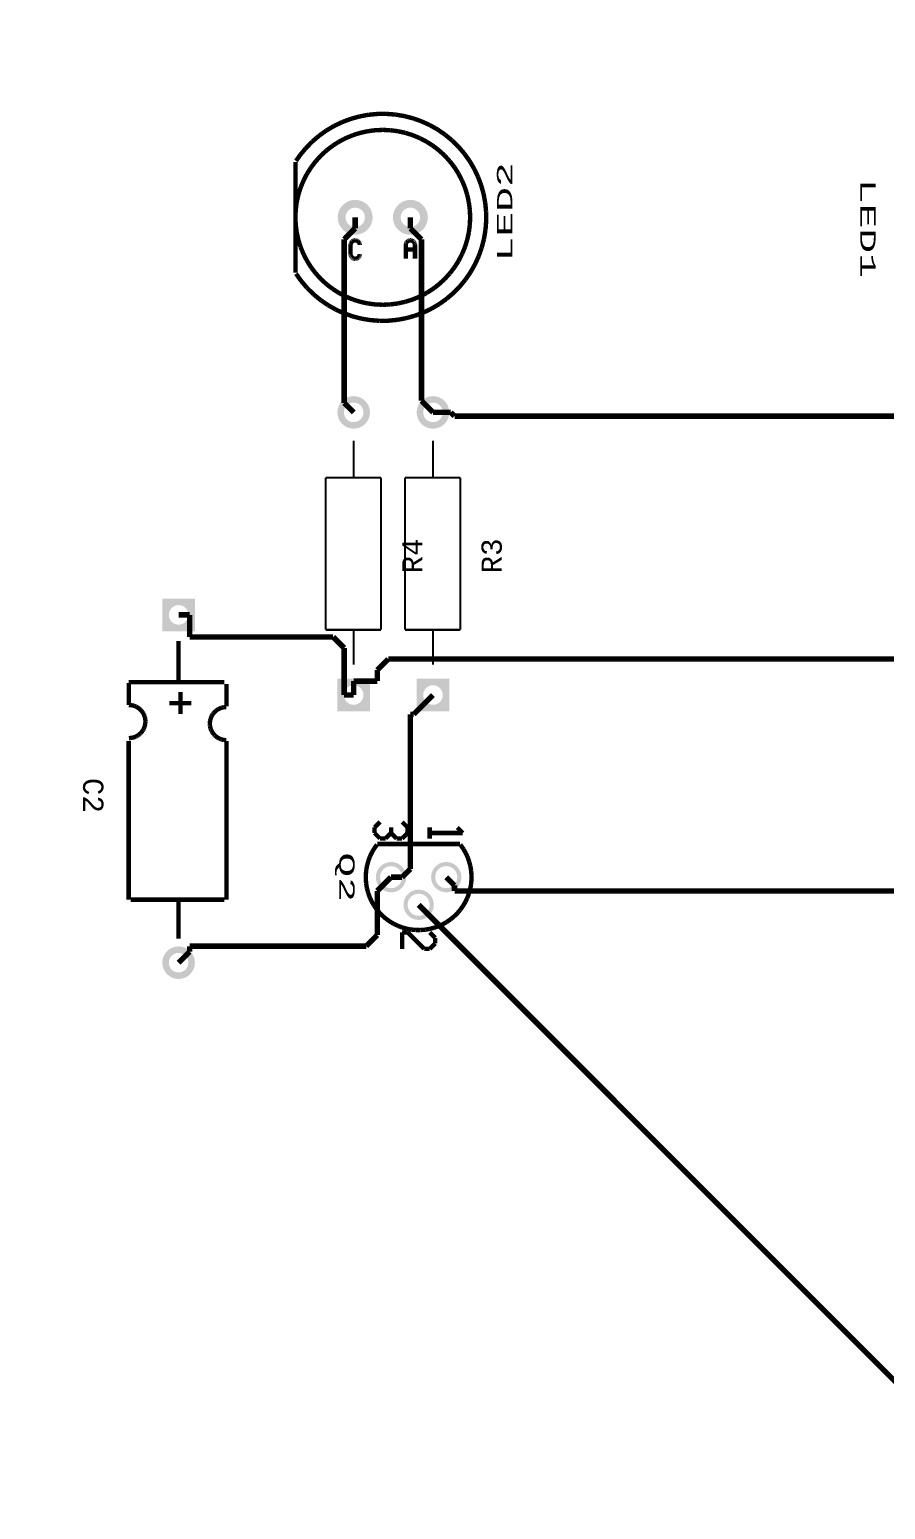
# Model space of a CAD drawing. Extents: x -10 to 3580, y 1260 to 3940.
# Drawn here: x -10 to 1541, y 1260 to 3940 of the extents above; entities that cross this region are included whole.
import ezdxf
from ezdxf.enums import TextEntityAlignment as Align

# ---------------------------------------------------------------- set-up
doc = ezdxf.new("R2010")
doc.units = 0
for name, color, linetype in [('BOARD_OUTLINE', 2, 'CONTINUOUS'), ('COPPER_BOTTOM', 1, 'CONTINUOUS'), ('COPPER_TOP', 3, 'CONTINUOUS'), ('SILKSCREEN_TOP', 4, 'CONTINUOUS')]:
    doc.layers.add(name, color=color, linetype=linetype)
doc.styles.add('MONOTxtStyle', font='monotxt')

msp = doc.modelspace()

# ---------------------------------------------------------------- hatches: boundary and pattern name
at = {"layer": 'COPPER_BOTTOM'}
h = msp.add_hatch(color=256, dxfattribs=at)
edge = h.paths.add_edge_path()
edge.add_arc((580, 3600), 31.67, 0, 360)
edge = h.paths.add_edge_path()
edge.add_arc((580, 3600), 17.5, 0, 360)
h = msp.add_hatch(color=256, dxfattribs=at)
edge = h.paths.add_edge_path()
edge.add_arc((680, 3600), 31.67, 0, 360)
edge = h.paths.add_edge_path()
edge.add_arc((680, 3600), 17.5, 0, 360)
h = msp.add_hatch(color=256, dxfattribs=at)
edge = h.paths.add_edge_path()
edge.add_arc((577.268307, 3246.716535), 29.527559, 0, 360)
edge = h.paths.add_edge_path()
edge.add_arc((577.268307, 3246.716535), 17.716535, 0, 360)
h = msp.add_hatch(color=256, dxfattribs=at)
edge = h.paths.add_edge_path()
edge.add_arc((720.969055, 3246.716535), 29.527559, 0, 360)
edge = h.paths.add_edge_path()
edge.add_arc((720.969055, 3246.716535), 17.716535, 0, 360)
h = msp.add_hatch(color=256, dxfattribs=at)
edge = h.paths.add_edge_path()
edge.add_arc((260, 2880), 29.527559, 0, 360)
edge = h.paths.add_edge_path()
edge.add_arc((260, 2880), 17.716535, 0, 360)
h = msp.add_hatch(color=256, dxfattribs=at)
edge = h.paths.add_edge_path()
edge.add_arc((577.268307, 2734.905512), 29.527559, 0, 360)
edge = h.paths.add_edge_path()
edge.add_arc((577.268307, 2734.905512), 17.716535, 0, 360)
h = msp.add_hatch(color=256, dxfattribs=at)
edge = h.paths.add_edge_path()
edge.add_arc((720.969055, 2734.905512), 29.527559, 0, 360)
edge = h.paths.add_edge_path()
edge.add_arc((720.969055, 2734.905512), 17.716535, 0, 360)
h = msp.add_hatch(color=256, dxfattribs=at)
edge = h.paths.add_edge_path()
edge.add_arc((645, 2405), 27.5, 0, 360)
edge = h.paths.add_edge_path()
edge.add_arc((645, 2405), 20, 0, 360)
h = msp.add_hatch(color=256, dxfattribs=at)
edge = h.paths.add_edge_path()
edge.add_arc((745, 2405), 27.5, 0, 360)
edge = h.paths.add_edge_path()
edge.add_arc((745, 2405), 20, 0, 360)
h = msp.add_hatch(color=256, dxfattribs=at)
edge = h.paths.add_edge_path()
edge.add_arc((695, 2355), 27.5, 0, 360)
edge = h.paths.add_edge_path()
edge.add_arc((695, 2355), 20, 0, 360)
h = msp.add_hatch(color=256, dxfattribs=at)
edge = h.paths.add_edge_path()
edge.add_arc((260, 2250.07874), 29.527559, 0, 360)
edge = h.paths.add_edge_path()
edge.add_arc((260, 2250.07874), 17.716535, 0, 360)
at = {"layer": 'COPPER_TOP'}
h = msp.add_hatch(color=256, dxfattribs=at)
edge = h.paths.add_edge_path()
edge.add_arc((580, 3600), 31.67, 0, 360)
edge = h.paths.add_edge_path()
edge.add_arc((580, 3600), 17.5, 0, 360)
h = msp.add_hatch(color=256, dxfattribs=at)
edge = h.paths.add_edge_path()
edge.add_arc((680, 3600), 31.67, 0, 360)
edge = h.paths.add_edge_path()
edge.add_arc((680, 3600), 17.5, 0, 360)
h = msp.add_hatch(color=256, dxfattribs=at)
edge = h.paths.add_edge_path()
edge.add_arc((577.268307, 3246.716535), 29.527559, 0, 360)
edge = h.paths.add_edge_path()
edge.add_arc((577.268307, 3246.716535), 17.716535, 0, 360)
h = msp.add_hatch(color=256, dxfattribs=at)
edge = h.paths.add_edge_path()
edge.add_arc((720.969055, 3246.716535), 29.527559, 0, 360)
edge = h.paths.add_edge_path()
edge.add_arc((720.969055, 3246.716535), 17.716535, 0, 360)
h = msp.add_hatch(color=256, dxfattribs=at)
h.paths.add_polyline_path([(230.472441, 2909.527559), (289.527559, 2909.527559), (289.527559, 2850.472441), (230.472441, 2850.472441)])
edge = h.paths.add_edge_path()
edge.add_arc((260, 2880), 17.716535, 0, 360)
h = msp.add_hatch(color=256, dxfattribs=at)
h.paths.add_polyline_path([(606.795866, 2705.377953), (547.740748, 2705.377953), (547.740748, 2764.433071), (606.795866, 2764.433071)])
edge = h.paths.add_edge_path()
edge.add_arc((577.268307, 2734.905512), 17.716535, 0, 360)
h = msp.add_hatch(color=256, dxfattribs=at)
h.paths.add_polyline_path([(750.496614, 2705.377953), (691.441496, 2705.377953), (691.441496, 2764.433071), (750.496614, 2764.433071)])
edge = h.paths.add_edge_path()
edge.add_arc((720.969055, 2734.905512), 17.716535, 0, 360)
h = msp.add_hatch(color=256, dxfattribs=at)
edge = h.paths.add_edge_path()
edge.add_arc((645, 2405), 27.5, 0, 360)
edge = h.paths.add_edge_path()
edge.add_arc((645, 2405), 20, 0, 360)
h = msp.add_hatch(color=256, dxfattribs=at)
edge = h.paths.add_edge_path()
edge.add_arc((745, 2405), 27.5, 0, 360)
edge = h.paths.add_edge_path()
edge.add_arc((745, 2405), 20, 0, 360)
h = msp.add_hatch(color=256, dxfattribs=at)
edge = h.paths.add_edge_path()
edge.add_arc((695, 2355), 27.5, 0, 360)
edge = h.paths.add_edge_path()
edge.add_arc((695, 2355), 20, 0, 360)
h = msp.add_hatch(color=256, dxfattribs=at)
edge = h.paths.add_edge_path()
edge.add_arc((260, 2250.07874), 29.527559, 0, 360)
edge = h.paths.add_edge_path()
edge.add_arc((260, 2250.07874), 17.716535, 0, 360)

# ---------------------------------------------------------------- linework, layer by layer
at = {"layer": 'BOARD_OUTLINE', "color": 2, "const_width": 0.000039}
for points in [[(3580.012323, 3940), (-10.039528, 3940)], [(-10.039528, 3940), (-10.039528, 1259.98122)], [(-10.039528, 1259.98122), (3580.012323, 1259.98122)]]:
    msp.add_lwpolyline(points, dxfattribs=at)
at = {"layer": 'COPPER_BOTTOM', "color": 1, "const_width": 10}
for points in [[(580, 3600), (580, 3580)], [(680, 3580), (680, 3600)], [(580, 3580), (560, 3560)], [(560, 3560), (560, 3263.984843)], [(700, 3560), (680, 3580)], [(700, 3267.685591), (700, 3560)], [(720.969055, 3246.716535), (700, 3267.685591)], [(560, 3263.984843), (577.268307, 3246.716535)], [(753.283465, 3246.716535), (720.969055, 3246.716535)], [(760, 3240), (753.283465, 3246.716535)], [(1620, 3240), (760, 3240)], [(280, 2880), (260, 2880)], [(280, 2840), (280, 2880)], [(540, 2840), (280, 2840)], [(560, 2820), (540, 2840)], [(560, 2734.905512), (560, 2820)], [(640, 2800), (620, 2780)], [(1580, 2800), (640, 2800)], [(620, 2760), (577.268307, 2760)], [(577.268307, 2760), (577.268307, 2734.905512)], [(620, 2780), (620, 2760)], [(577.268307, 2734.905512), (560, 2734.905512)], [(720.969055, 2734.905512), (686.063543, 2700)], [(686.063543, 2700), (680, 2700)], [(680, 2700), (680, 2420)], [(680, 2420), (665, 2405)], [(645, 2405), (620, 2380)], [(665, 2405), (645, 2405)], [(760, 2390), (745, 2405)], [(760, 2380), (760, 2390)], [(620, 2380), (620, 2300)], [(695, 2355), (1650, 1400)], [(1680, 2380), (760, 2380)], [(620, 2300), (600, 2280)], [(280, 2280), (280, 2270.07874)], [(280, 2280), (600, 2280)], [(280, 2270.07874), (260, 2250.07874)]]:
    msp.add_lwpolyline(points, dxfattribs=at)
at = {"layer": 'SILKSCREEN_TOP', "color": 4}
for points, const_width in [([(572.059291, 3778.323031), (556.737913, 3772.594606)], 8), ([(587.821654, 3782.694331), (572.059291, 3778.323031)], 8), ([(603.905039, 3785.675197), (587.821654, 3782.694331)], 8), ([(620.187008, 3787.242992), (603.905039, 3785.675197)], 8), ([(636.543622, 3787.385709), (620.187008, 3787.242992)], 8), ([(652.850472, 3786.102362), (636.543622, 3787.385709)], 8), ([(668.983425, 3783.402598), (652.850472, 3786.102362)], 8), ([(684.819646, 3779.307087), (668.983425, 3783.402598)], 8), ([(700.238701, 3773.846929), (684.819646, 3779.307087)], 8), ([(527.880197, 3757.250669), (514.563465, 3747.751969)], 8), ([(541.974094, 3765.552638), (527.880197, 3757.250669)], 8), ([(556.737913, 3772.594606), (541.974094, 3765.552638)], 8), ([(575.846811, 3748.784606), (563.085433, 3743.498701)], 8), ([(589.020315, 3752.938228), (575.846811, 3748.784606)], 8), ([(602.505709, 3755.927835), (589.020315, 3752.938228)], 8), ([(616.200315, 3757.730787), (602.505709, 3755.927835)], 8), ([(630, 3758.333307), (616.200315, 3757.730787)], 8), ([(643.799646, 3757.730787), (630, 3758.333307)], 8), ([(657.494252, 3755.927835), (643.799646, 3757.730787)], 8), ([(670.979646, 3752.938228), (657.494252, 3755.927835)], 8), ([(684.15315, 3748.784606), (670.979646, 3752.938228)], 8), ([(696.914528, 3743.498701), (684.15315, 3748.784606)], 8), ([(715.123189, 3767.063661), (700.238701, 3773.846929)], 8), ([(729.359803, 3759.008976), (715.123189, 3767.063661)], 8), ([(742.840276, 3749.744094), (729.359803, 3759.008976)], 8), ([(755.461929, 3739.339606), (742.840276, 3749.744094)], 8), ([(490.660354, 3725.461929), (480.255866, 3712.840276)], 8), ([(502.125315, 3737.12878), (490.660354, 3725.461929)], 8), ([(514.563465, 3747.751969), (502.125315, 3737.12878)], 8), ([(528.225276, 3721.290315), (518.041417, 3711.958543)], 8), ([(539.18374, 3729.699016), (528.225276, 3721.290315)], 8), ([(550.833346, 3737.12063), (539.18374, 3729.699016)], 8), ([(563.085433, 3743.498701), (550.833346, 3737.12063)], 8), ([(709.166654, 3737.12063), (696.914528, 3743.498701)], 8), ([(720.81622, 3729.699016), (709.166654, 3737.12063)], 8), ([(731.774685, 3721.290315), (720.81622, 3729.699016)], 8), ([(741.958543, 3711.958543), (731.774685, 3721.290315)], 8), ([(767.12878, 3727.874646), (755.461929, 3739.339606)], 8), ([(777.751969, 3715.436496), (767.12878, 3727.874646)], 8), ([(471.666614, 3700), (471.666614, 3500)], 8), ([(480.255866, 3712.840276), (472.749291, 3702.119764)], 8), ([(508.709646, 3701.774685), (500.300945, 3690.81622)], 8), ([(518.041417, 3711.958543), (508.709646, 3701.774685)], 8), ([(751.290315, 3701.774685), (741.958543, 3711.958543)], 8), ([(759.699016, 3690.81622), (751.290315, 3701.774685)], 8), ([(787.250669, 3702.119764), (777.751969, 3715.436496)], 8), ([(795.552638, 3688.025866), (787.250669, 3702.119764)], 8), ([(492.879331, 3679.166654), (486.50126, 3666.914528)], 8), ([(500.300945, 3690.81622), (492.879331, 3679.166654)], 8), ([(767.12063, 3679.166654), (759.699016, 3690.81622)], 8), ([(773.498701, 3666.914528), (767.12063, 3679.166654)], 8), ([(802.594606, 3673.262047), (795.552638, 3688.025866)], 8), ([(808.323031, 3657.940669), (802.594606, 3673.262047)], 8), ([(477.061732, 3640.979646), (474.072126, 3627.494252)], 8), ([(481.215354, 3654.15315), (477.061732, 3640.979646)], 8), ([(486.50126, 3666.914528), (481.215354, 3654.15315)], 8), ([(778.784606, 3654.15315), (773.498701, 3666.914528)], 8), ([(782.938228, 3640.979646), (778.784606, 3654.15315)], 8), ([(785.927835, 3627.494252), (782.938228, 3640.979646)], 8), ([(812.694331, 3642.178307), (808.323031, 3657.940669)], 8), ([(815.675197, 3626.094921), (812.694331, 3642.178307)], 8), ([(474.072126, 3627.494252), (472.269173, 3613.799646)], 8), ([(787.730787, 3613.799646), (785.927835, 3627.494252)], 8), ([(817.242992, 3609.812953), (815.675197, 3626.094921)], 8), ([(472.269173, 3613.799646), (471.666693, 3600)], 8), ([(471.666693, 3600), (472.269173, 3586.200315)], 8), ([(788.333307, 3600), (787.730787, 3613.799646)], 8), ([(787.730787, 3586.200315), (788.333307, 3599.999961)], 8), ([(788.333307, 3599.999961), (788.333307, 3600)], 8), ([(816.102362, 3577.149488), (817.385709, 3593.456339)], 8), ([(817.385709, 3593.456339), (817.242992, 3609.812953)], 8), ([(472.269173, 3586.200315), (474.072126, 3572.505709)], 8), ([(474.072126, 3572.505709), (477.061732, 3559.020315)], 8), ([(782.938228, 3559.020315), (785.927835, 3572.505709)], 8), ([(785.927835, 3572.505709), (787.730787, 3586.200315)], 8), ([(809.307087, 3545.180315), (813.402598, 3561.016535)], 8), ([(813.402598, 3561.016535), (816.102362, 3577.149488)], 8), ([(477.061732, 3559.020315), (481.215354, 3545.846811)], 8), ([(481.215354, 3545.846811), (486.50126, 3533.085433)], 8), ([(571.666614, 3533.333346), (571.666614, 3550)], 8), ([(571.698346, 3550.72622), (571.666654, 3550.000039)], 8), ([(571.793228, 3551.447008), (571.698346, 3550.72622)], 8), ([(571.950591, 3552.156772), (571.793228, 3551.447008)], 8), ([(572.169173, 3552.850118), (571.950591, 3552.156772)], 8), ([(572.447402, 3553.521772), (572.169173, 3552.850118)], 8), ([(572.783071, 3554.166614), (572.447402, 3553.521772)], 8), ([(573.173661, 3554.779764), (572.783071, 3554.166614)], 8), ([(573.61626, 3555.356535), (573.173661, 3554.779764)], 8), ([(574.107402, 3555.89252), (573.61626, 3555.356535)], 8), ([(574.643386, 3556.383661), (574.107402, 3555.89252)], 8), ([(575.220118, 3556.82622), (574.643386, 3556.383661)], 8), ([(575.833268, 3557.21685), (575.220118, 3556.82622)], 8), ([(576.47811, 3557.552559), (575.833268, 3557.21685)], 8), ([(577.149764, 3557.830748), (576.47811, 3557.552559)], 8), ([(577.84311, 3558.04937), (577.149764, 3557.830748)], 8), ([(578.552874, 3558.206732), (577.84311, 3558.04937)], 8), ([(579.273661, 3558.301614), (578.552874, 3558.206732)], 8), ([(579.999961, 3558.333307), (579.273661, 3558.301614)], 8), ([(580.72622, 3558.301614), (579.999961, 3558.333307)], 8), ([(581.447008, 3558.206732), (580.72622, 3558.301614)], 8), ([(582.156772, 3558.04937), (581.447008, 3558.206732)], 8), ([(582.850118, 3557.830787), (582.156772, 3558.04937)], 8), ([(583.521772, 3557.552559), (582.850118, 3557.830787)], 8), ([(584.166614, 3557.21689), (583.521772, 3557.552559)], 8), ([(584.779764, 3556.826299), (584.166614, 3557.21689)], 8), ([(585.356535, 3556.383701), (584.779764, 3556.826299)], 8), ([(585.89252, 3555.892559), (585.356535, 3556.383701)], 8), ([(586.383661, 3555.356575), (585.89252, 3555.892559)], 8), ([(586.82622, 3554.779843), (586.383661, 3555.356575)], 8), ([(587.21685, 3554.166693), (586.82622, 3554.779843)], 8), ([(587.552559, 3553.52185), (587.21685, 3554.166693)], 8), ([(587.830748, 3552.850197), (587.552559, 3553.52185)], 8), ([(588.04937, 3552.15685), (587.830748, 3552.850197)], 8), ([(588.206732, 3551.447087), (588.04937, 3552.15685)], 8), ([(588.301614, 3550.726299), (588.206732, 3551.447087)], 8), ([(588.333307, 3550.000039), (588.301614, 3550.726299)], 8), ([(671.666614, 3525), (671.666614, 3550)], 8), ([(671.666614, 3541.666654), (688.333307, 3541.666654)], 8), ([(671.698386, 3550.72622), (671.666693, 3550.000039)], 8), ([(671.793268, 3551.447008), (671.698386, 3550.72622)], 8), ([(671.95063, 3552.156772), (671.793268, 3551.447008)], 8), ([(672.169213, 3552.850118), (671.95063, 3552.156772)], 8), ([(672.447441, 3553.521772), (672.169213, 3552.850118)], 8), ([(672.78311, 3554.166614), (672.447441, 3553.521772)], 8), ([(673.173701, 3554.779724), (672.78311, 3554.166614)], 8), ([(673.61626, 3555.356496), (673.173701, 3554.779724)], 8), ([(674.107402, 3555.89248), (673.61626, 3555.356496)], 8), ([(674.643386, 3556.383622), (674.107402, 3555.89248)], 8), ([(675.220157, 3556.82622), (674.643386, 3556.383622)], 8), ([(675.833307, 3557.216811), (675.220157, 3556.82622)], 8), ([(676.47815, 3557.55252), (675.833307, 3557.216811)], 8), ([(677.149803, 3557.830709), (676.47815, 3557.55252)], 8), ([(677.84311, 3558.049331), (677.149803, 3557.830709)], 8), ([(678.552874, 3558.206693), (677.84311, 3558.049331)], 8), ([(679.273661, 3558.301575), (678.552874, 3558.206693)], 8), ([(679.999961, 3558.333268), (679.273661, 3558.301575)], 8), ([(680.72622, 3558.301575), (679.999961, 3558.333268)], 8), ([(681.447008, 3558.206693), (680.72622, 3558.301575)], 8), ([(682.156772, 3558.049331), (681.447008, 3558.206693)], 8), ([(682.850118, 3557.830748), (682.156772, 3558.049331)], 8), ([(683.521772, 3557.55252), (682.850118, 3557.830748)], 8), ([(684.166614, 3557.21685), (683.521772, 3557.55252)], 8), ([(684.779724, 3556.82626), (684.166614, 3557.21685)], 8), ([(685.356496, 3556.383701), (684.779724, 3556.82626)], 8), ([(685.89248, 3555.892559), (685.356496, 3556.383701)], 8), ([(686.383622, 3555.356575), (685.89248, 3555.892559)], 8), ([(686.82622, 3554.779803), (686.383622, 3555.356575)], 8), ([(687.216811, 3554.166654), (686.82622, 3554.779803)], 8), ([(687.55252, 3553.521811), (687.216811, 3554.166654)], 8), ([(687.830709, 3552.850157), (687.55252, 3553.521811)], 8), ([(688.049331, 3552.15685), (687.830709, 3552.850157)], 8), ([(688.206693, 3551.447087), (688.049331, 3552.15685)], 8), ([(688.301575, 3550.726299), (688.206693, 3551.447087)], 8), ([(688.333268, 3550.000039), (688.301575, 3550.726299)], 8), ([(688.333386, 3525), (688.333307, 3550)], 8), ([(773.498701, 3533.085433), (778.784606, 3545.846811)], 8), ([(778.784606, 3545.846811), (782.938228, 3559.020315)], 8), ([(803.846929, 3529.76126), (809.307087, 3545.180315)], 8), ([(486.50126, 3533.085433), (492.879331, 3520.833346)], 8), ([(492.879331, 3520.833346), (500.300945, 3509.18374)], 8), ([(500.300945, 3509.18374), (508.709646, 3498.225276)], 8), ([(571.666693, 3533.334685), (571.698386, 3532.608386)], 8), ([(571.698386, 3532.608386), (571.793268, 3531.887598)], 8), ([(571.793268, 3531.887598), (571.95063, 3531.177835)], 8), ([(571.95063, 3531.177835), (572.169213, 3530.484488)], 8), ([(572.169213, 3530.484488), (572.447441, 3529.812835)], 8), ([(572.447441, 3529.812835), (572.78311, 3529.167992)], 8), ([(572.78311, 3529.167992), (573.173701, 3528.554882)], 8), ([(573.173701, 3528.554882), (573.61626, 3527.97811)], 8), ([(573.61626, 3527.97811), (574.107402, 3527.442126)], 8), ([(574.107402, 3527.442126), (574.643386, 3526.950984)], 8), ([(574.643386, 3526.950984), (575.220157, 3526.508386)], 8), ([(575.220157, 3526.508386), (575.833307, 3526.117795)], 8), ([(575.833307, 3526.117795), (576.47815, 3525.782087)], 8), ([(576.47815, 3525.782087), (577.149803, 3525.503898)], 8), ([(577.149803, 3525.503898), (577.84311, 3525.285276)], 8), ([(577.84311, 3525.285276), (578.552874, 3525.127913)], 8), ([(578.552874, 3525.127913), (579.273661, 3525.033031)], 8), ([(579.273661, 3525.033031), (579.999961, 3525.001339)], 8), ([(579.999961, 3525.001339), (580.72622, 3525.033031)], 8), ([(580.72622, 3525.033031), (581.447008, 3525.127913)], 8), ([(581.447008, 3525.127913), (582.156772, 3525.285276)], 8), ([(582.156772, 3525.285276), (582.850118, 3525.503858)], 8), ([(582.850118, 3525.503858), (583.521772, 3525.782087)], 8), ([(583.521772, 3525.782087), (584.166614, 3526.117756)], 8), ([(584.166614, 3526.117756), (584.779724, 3526.508346)], 8), ([(584.779724, 3526.508346), (585.356496, 3526.950906)], 8), ([(585.356496, 3526.950906), (585.89248, 3527.442047)], 8), ([(585.89248, 3527.442047), (586.383622, 3527.978031)], 8), ([(586.383622, 3527.978031), (586.82622, 3528.554803)], 8), ([(586.82622, 3528.554803), (587.216811, 3529.167953)], 8), ([(587.216811, 3529.167953), (587.55252, 3529.812795)], 8), ([(587.55252, 3529.812795), (587.830709, 3530.484449)], 8), ([(587.830709, 3530.484449), (588.049331, 3531.177756)], 8), ([(588.049331, 3531.177756), (588.206693, 3531.88752)], 8), ([(588.206693, 3531.88752), (588.301575, 3532.608307)], 8), ([(588.301575, 3532.608307), (588.333268, 3533.334606)], 8), ([(588.333268, 3533.334606), (588.333268, 3533.334646)], 8), ([(751.290315, 3498.225276), (759.699016, 3509.18374)], 8), ([(759.699016, 3509.18374), (767.12063, 3520.833307)], 8), ([(767.12063, 3520.833307), (773.498701, 3533.085433)], 8), ([(789.008976, 3500.640157), (797.063661, 3514.876772)], 8), ([(797.063661, 3514.876772), (803.846929, 3529.76126)], 8), ([(472.749291, 3497.880197), (482.247992, 3484.563465)], 8), ([(482.247992, 3484.563465), (492.871181, 3472.125315)], 8), ([(508.709646, 3498.225276), (518.041417, 3488.041417)], 8), ([(518.041417, 3488.041417), (528.225276, 3478.709646)], 8), ([(731.774685, 3478.709646), (741.958543, 3488.041417)], 8), ([(741.958543, 3488.041417), (751.290315, 3498.225276)], 8), ([(769.339606, 3474.538031), (779.744094, 3487.159685)], 8), ([(779.744094, 3487.159685), (789.008976, 3500.640157)], 8), ([(492.871181, 3472.125315), (504.538031, 3460.660354)], 8), ([(504.538031, 3460.660354), (517.159685, 3450.255866)], 8), ([(528.225276, 3478.709646), (539.18374, 3470.300945)], 8), ([(539.18374, 3470.300945), (550.833307, 3462.879331)], 8), ([(550.833307, 3462.879331), (563.085433, 3456.50126)], 8), ([(563.085433, 3456.50126), (575.846811, 3451.215354)], 8), ([(684.15315, 3451.215354), (696.914528, 3456.50126)], 8), ([(696.914528, 3456.50126), (709.166614, 3462.879331)], 8), ([(709.166614, 3462.879331), (720.81622, 3470.300945)], 8), ([(720.81622, 3470.300945), (731.774685, 3478.709646)], 8), ([(745.436496, 3452.247992), (757.874646, 3462.871181)], 8), ([(757.874646, 3462.871181), (769.339606, 3474.538031)], 8), ([(517.159685, 3450.255866), (530.640157, 3440.990984)], 8), ([(530.640157, 3440.990984), (544.876772, 3432.936299)], 8), ([(544.876772, 3432.936299), (559.76126, 3426.153031)], 8), ([(575.846811, 3451.215354), (589.020315, 3447.061732)], 8), ([(589.020315, 3447.061732), (602.505709, 3444.072126)], 8), ([(602.505709, 3444.072126), (616.200315, 3442.269173)], 8), ([(616.200315, 3442.269173), (629.999961, 3441.666693)], 8), ([(629.999961, 3441.666693), (643.799646, 3442.269173)], 8), ([(643.799646, 3442.269173), (657.494252, 3444.072126)], 8), ([(657.494252, 3444.072126), (670.979646, 3447.061732)], 8), ([(670.979646, 3447.061732), (684.15315, 3451.215354)], 8), ([(687.940669, 3421.676929), (703.262047, 3427.405354)], 8), ([(703.262047, 3427.405354), (718.025866, 3434.447323)], 8), ([(718.025866, 3434.447323), (732.119764, 3442.749291)], 8), ([(732.119764, 3442.749291), (745.436496, 3452.247992)], 8), ([(559.76126, 3426.153031), (575.180315, 3420.692874)], 8), ([(575.180315, 3420.692874), (591.016535, 3416.597362)], 8), ([(591.016535, 3416.597362), (607.149488, 3413.897598)], 8), ([(607.149488, 3413.897598), (623.456339, 3412.614252)], 8), ([(623.456339, 3412.614252), (639.812953, 3412.756969)], 8), ([(639.812953, 3412.756969), (656.094921, 3414.324764)], 8), ([(656.094921, 3414.324764), (672.178307, 3417.30563)], 8), ([(672.178307, 3417.30563), (687.940669, 3421.676929)], 8), ([(577.268307, 3128.606299), (577.268307, 3195.535433)], 3.937008), ([(720.969055, 3128.606299), (720.969055, 3195.535433)], 3.937008), ([(626.874606, 3128.606299), (526.480945, 3128.606299)], 3.937008), ([(526.480945, 3128.606299), (526.480945, 2853.015748)], 3.937008), ([(577.268307, 3128.606299), (577.268307, 3128.606299)], 3.937008), ([(626.874606, 2853.015748), (626.874606, 3128.606299)], 3.937008), ([(770.575354, 3128.606299), (670.181693, 3128.606299)], 3.937008), ([(670.181693, 3128.606299), (670.181693, 2853.015748)], 3.937008), ([(720.969055, 3128.606299), (720.969055, 3128.606299)], 3.937008), ([(770.575354, 2853.015748), (770.575354, 3128.606299)], 3.937008), ([(526.480945, 2853.015748), (626.874606, 2853.015748)], 3.937008), ([(577.268307, 2790.023622), (577.268307, 2853.015748)], 3.937008), ([(670.181693, 2853.015748), (770.575354, 2853.015748)], 3.937008), ([(720.969055, 2790.023622), (720.969055, 2853.015748)], 3.937008), ([(260, 2760.629843), (260, 2832.755906)], 8), ([(169.448819, 2757.952756), (342.677165, 2757.952756)], 8), ([(169.88189, 2716.850315), (169.88189, 2756.850394)], 8), ([(263.295315, 2700.23248), (263.295315, 2740.23248)], 8), ([(346.614173, 2754.645669), (346.614173, 2714.645669)], 8), ([(172.496496, 2716.736181), (169.88189, 2716.850315)], 8), ([(175.09126, 2716.394567), (172.496496, 2716.736181)], 8), ([(177.646378, 2715.82811), (175.09126, 2716.394567)], 8), ([(180.142441, 2715.041142), (177.646378, 2715.82811)], 8), ([(182.560354, 2714.039606), (180.142441, 2715.041142)], 8), ([(184.881811, 2712.831102), (182.560354, 2714.039606)], 8), ([(187.089094, 2711.424921), (184.881811, 2712.831102)], 8), ([(189.165433, 2709.831693), (187.089094, 2711.424921)], 8), ([(191.095, 2708.063583), (189.165433, 2709.831693)], 8), ([(192.86315, 2706.134016), (191.095, 2708.063583)], 8), ([(194.456378, 2704.057677), (192.86315, 2706.134016)], 8), ([(195.862559, 2701.850394), (194.456378, 2704.057677)], 8), ([(283.295315, 2720.23248), (243.295315, 2720.23248)], 8), ([(325.400945, 2704.362795), (323.632835, 2702.433228)], 8), ([(327.330512, 2706.130906), (325.400945, 2704.362795)], 8), ([(329.40685, 2707.724134), (327.330512, 2706.130906)], 8), ([(331.614173, 2709.130354), (329.40685, 2707.724134)], 8), ([(333.935591, 2710.338819), (331.614173, 2709.130354)], 8), ([(336.353543, 2711.340354), (333.935591, 2710.338819)], 8), ([(338.849567, 2712.127362), (336.353543, 2711.340354)], 8), ([(341.404724, 2712.693819), (338.849567, 2712.127362)], 8), ([(343.999488, 2713.035433), (341.404724, 2712.693819)], 8), ([(346.614173, 2713.149606), (343.999488, 2713.035433)], 8), ([(197.071063, 2699.528937), (195.862559, 2701.850394)], 8), ([(198.072598, 2697.110984), (197.071063, 2699.528937)], 8), ([(197.071102, 2674.17189), (198.072638, 2676.589803)], 8), ([(198.859606, 2694.614961), (198.072598, 2697.110984)], 8), ([(198.072638, 2676.589803), (198.859606, 2679.085866)], 8), ([(199.426063, 2692.059843), (198.859606, 2694.614961)], 8), ([(198.859606, 2679.085866), (199.426063, 2681.640984)], 8), ([(199.767677, 2689.465079), (199.426063, 2692.059843)], 8), ([(199.426063, 2681.640984), (199.767677, 2684.235748)], 8), ([(199.881811, 2686.850433), (199.767677, 2689.465079)], 8), ([(199.767677, 2684.235748), (199.881811, 2686.850433)], 8), ([(316.728307, 2685.764252), (316.614173, 2683.149606)], 8), ([(316.614173, 2683.149606), (316.728307, 2680.534921)], 8), ([(317.069921, 2688.359016), (316.728307, 2685.764252)], 8), ([(316.728307, 2680.534921), (317.069921, 2677.940157)], 8), ([(317.636378, 2690.914173), (317.069921, 2688.359016)], 8), ([(317.069921, 2677.940157), (317.636378, 2675.385)], 8), ([(318.423386, 2693.410197), (317.636378, 2690.914173)], 8), ([(319.424921, 2695.82815), (318.423386, 2693.410197)], 8), ([(320.633386, 2698.149606), (319.424921, 2695.82815)], 8), ([(322.039606, 2700.35689), (320.633386, 2698.149606)], 8), ([(323.632835, 2702.433228), (322.039606, 2700.35689)], 8), ([(169.448819, 2651.653543), (169.448819, 2364.251969)], 8), ([(169.881929, 2656.850433), (172.496575, 2656.964567)], 8), ([(172.496575, 2656.964567), (175.091339, 2657.306181)], 8), ([(175.091339, 2657.306181), (177.646457, 2657.872638)], 8), ([(177.646457, 2657.872638), (180.14248, 2658.659646)], 8), ([(180.14248, 2658.659646), (182.560433, 2659.661181)], 8), ([(182.560433, 2659.661181), (184.88189, 2660.869685)], 8), ([(184.88189, 2660.869685), (187.089173, 2662.275866)], 8), ([(187.089173, 2662.275866), (189.165512, 2663.869094)], 8), ([(189.165512, 2663.869094), (191.095079, 2665.637244)], 8), ([(191.095079, 2665.637244), (192.863189, 2667.566811)], 8), ([(192.863189, 2667.566811), (194.456417, 2669.64315)], 8), ([(194.456417, 2669.64315), (195.862598, 2671.850433)], 8), ([(195.862598, 2671.850433), (197.071102, 2674.17189)], 8), ([(317.636378, 2675.385), (318.423386, 2672.888976)], 8), ([(318.423386, 2672.888976), (319.424921, 2670.471024)], 8), ([(319.424921, 2670.471024), (320.633386, 2668.149606)], 8), ([(320.633386, 2668.149606), (322.039606, 2665.942283)], 8), ([(322.039606, 2665.942283), (323.632835, 2663.865945)], 8), ([(323.632835, 2663.865945), (325.400945, 2661.936378)], 8), ([(325.400945, 2661.936378), (327.330512, 2660.168268)], 8), ([(327.330512, 2660.168268), (329.40685, 2658.575039)], 8), ([(329.40685, 2658.575039), (331.614134, 2657.168819)], 8), ([(331.614134, 2657.168819), (333.935591, 2655.960354)], 8), ([(333.935591, 2655.960354), (336.353543, 2654.958819)], 8), ([(336.353543, 2654.958819), (338.849567, 2654.171811)], 8), ([(338.849567, 2654.171811), (341.404724, 2653.605354)], 8), ([(341.404724, 2653.605354), (343.999488, 2653.26374)], 8), ([(343.999488, 2653.26374), (346.614134, 2653.149606)], 8), ([(346.614134, 2653.149606), (346.614173, 2653.149606)], 8), ([(346.614173, 2651.653543), (346.614173, 2364.251969)], 8), ([(615, 2495), (625, 2505)], 8), ([(615, 2485), (615, 2495)], 8), ([(645, 2485), (645, 2495)], 8), ([(665, 2505), (675, 2495)], 8), ([(675, 2495), (675, 2485)], 8), ([(715, 2475), (715, 2495)], 8), ([(775, 2485), (765, 2495)], 8), ([(619.482283, 2464.000827), (614.627402, 2457.194528)], 8), ([(625, 2475), (615, 2485)], 8), ([(620, 2465), (770, 2465)], 8), ([(635, 2475), (625, 2475)], 8), ([(645, 2485), (635, 2475)], 8), ([(655, 2475), (645, 2485)], 8), ([(665, 2475), (655, 2475)], 8), ([(675, 2485), (665, 2475)], 8), ([(715, 2485), (775, 2485)], 8), ([(771.535827, 2462.673937), (770.517677, 2464.000827)], 8), ([(776.27122, 2455.783937), (771.535827, 2462.673937)], 8), ([(606.784961, 2442.445), (603.857087, 2434.614055)], 8), ([(610.384173, 2449.990984), (606.784961, 2442.445)], 8), ([(614.627402, 2457.194528), (610.384173, 2449.990984)], 8), ([(780.388071, 2448.507402), (776.27122, 2455.783937)], 8), ([(783.855079, 2440.899803), (780.388071, 2448.507402)], 8), ([(786.645827, 2433.018976), (783.855079, 2440.899803)], 8), ([(599.297992, 2410.015472), (599.225039, 2401.655433)], 8), ([(600.099331, 2418.337362), (599.297992, 2410.015472)], 8), ([(601.622874, 2426.557756), (600.099331, 2418.337362)], 8), ([(603.857087, 2434.614055), (601.622874, 2426.557756)], 8), ([(788.739094, 2424.924882), (786.645827, 2433.018976)], 8), ([(790.118937, 2416.679173), (788.739094, 2424.924882)], 8), ([(790.774921, 2408.344528), (790.118937, 2416.679173)], 8), ([(790.701969, 2399.984488), (790.774921, 2408.344528)], 8), ([(599.225039, 2401.655433), (599.881024, 2393.320787)], 8), ([(599.881024, 2393.320787), (601.260866, 2385.075079)], 8), ([(601.260866, 2385.075079), (603.354134, 2376.980984)], 8), ([(786.142874, 2375.385906), (788.377087, 2383.442205)], 8), ([(788.377087, 2383.442205), (789.90063, 2391.662598)], 8), ([(789.90063, 2391.662598), (790.701969, 2399.984488)], 8), ([(342.677165, 2364.251969), (173.385827, 2364.251969)], 8), ([(260, 2293.385827), (260, 2364.251969)], 8), ([(603.354134, 2376.980984), (606.144882, 2369.100157)], 8), ([(606.144882, 2369.100157), (609.61189, 2361.492559)], 8), ([(609.61189, 2361.492559), (613.72874, 2354.216024)], 8), ([(775.372559, 2352.805433), (779.615787, 2360.008976)], 8), ([(779.615787, 2360.008976), (783.215, 2367.554961)], 8), ([(783.215, 2367.554961), (786.142874, 2375.385906)], 8), ([(613.72874, 2354.216024), (618.464134, 2347.326024)], 8), ([(618.464134, 2347.326024), (623.781969, 2340.874961)], 8), ([(623.781969, 2340.874961), (629.64185, 2334.911929)], 8), ([(629.64185, 2334.911929), (635.999134, 2329.482283)], 8), ([(635.999134, 2329.482283), (642.805433, 2324.627402)], 8), ([(745.783937, 2323.72874), (752.673937, 2328.464134)], 8), ([(752.673937, 2328.464134), (759.125, 2333.781969)], 8), ([(759.125, 2333.781969), (765.088031, 2339.64185)], 8), ([(765.088031, 2339.64185), (770.517677, 2345.999134)], 8), ([(770.517677, 2345.999134), (775.372559, 2352.805433)], 8), ([(642.805433, 2324.627402), (650.008976, 2320.384173)], 8), ([(650.008976, 2320.384173), (657.554961, 2316.784961)], 8), ([(657.554961, 2316.784961), (665.385906, 2313.857087)], 8), ([(665, 2305), (665, 2275)], 8), ([(675, 2305), (665, 2305)], 8), ([(665.385906, 2313.857087), (673.442205, 2311.622874)], 8), ([(673.442205, 2311.622874), (681.662598, 2310.099331)], 8), ([(705, 2275), (675, 2305)], 8), ([(681.662598, 2310.099331), (689.984488, 2309.297992)], 8), ([(689.984488, 2309.297992), (698.344528, 2309.225039)], 8), ([(698.344528, 2309.225039), (706.679173, 2309.881024)], 8), ([(706.679173, 2309.881024), (714.924882, 2311.260866)], 8), ([(714.924882, 2311.260866), (723.018976, 2313.354134)], 8), ([(715, 2304.999921), (725, 2295)], 8), ([(723.018976, 2313.354134), (730.899803, 2316.144882)], 8), ([(730.899803, 2316.144882), (738.507402, 2319.61189)], 8), ([(738.507402, 2319.61189), (745.783937, 2323.72874)], 8), ([(715, 2275), (705, 2275)], 8), ([(725, 2285), (715, 2275)], 8), ([(725, 2295), (725, 2285)], 8)]:
    msp.add_lwpolyline(points, dxfattribs=dict(at, const_width=const_width))

# ---------------------------------------------------------------- texts
at = {"layer": 'SILKSCREEN_TOP', "style": 'MONOTxtStyle'}
for s, height, rotation, width, p in [('LED2', 27.777769, 90, 1.866667, (850.833346, 3610)), ('LED1', 27.777769, 270, 1.866667, (1509.166654, 3580)), ('R4', 36.745407, 90, 0.995556, (683.56752, 2986.716535)), ('R3', 36.745407, 90, 0.995556, (827.268268, 2986.716535)), ('C2', 36.745407, 270, 0.995556, (105.308386, 2553.031496)), ('Q2', 27.777769, 270, 1.866667, (565, 2405))]:
    msp.add_text(s, height=height, rotation=rotation, dxfattribs=dict(at, width=width)).set_placement(p, align=Align.MIDDLE_CENTER)

doc.saveas('drawing.dxf')
